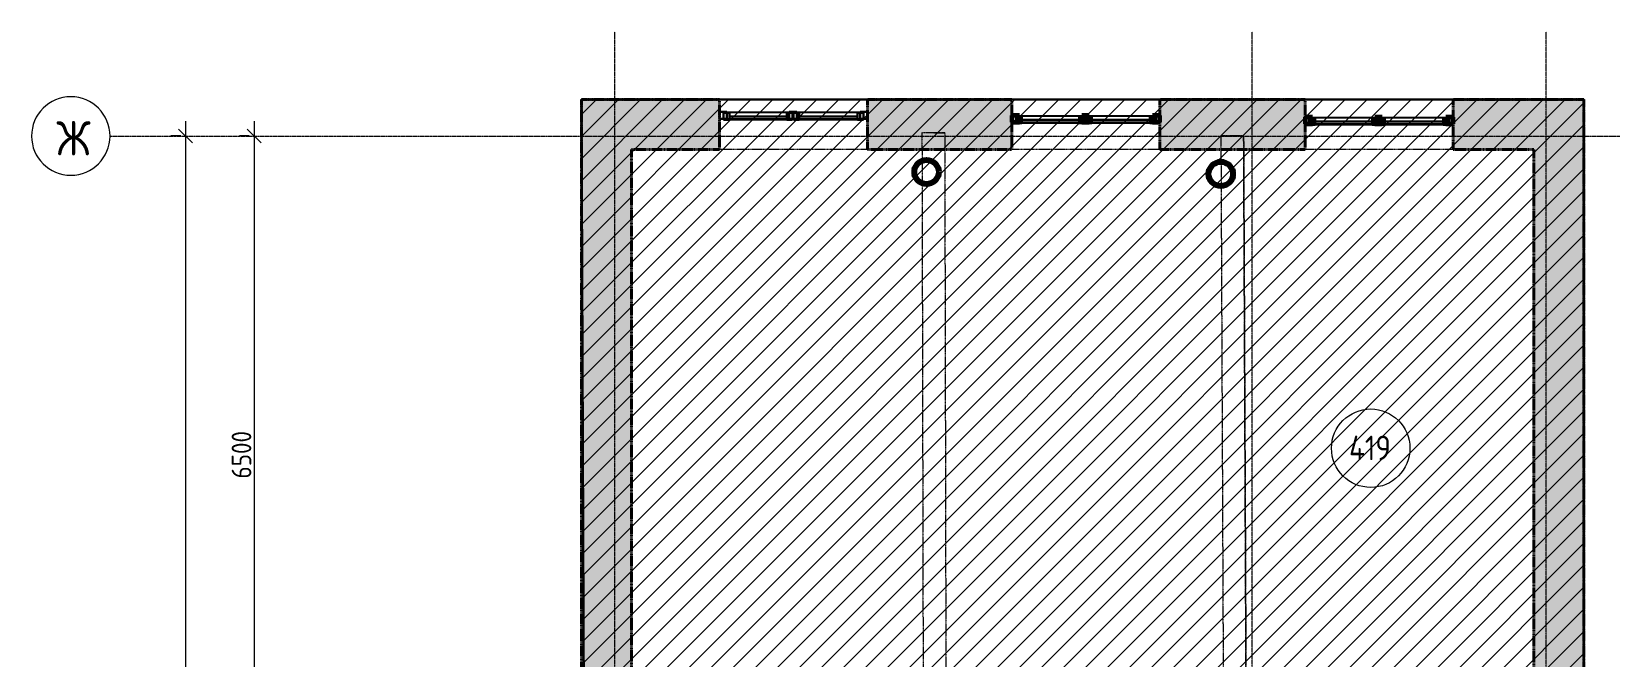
# Model space of a CAD drawing. Header units: millimetres. Extents: x -11886 to 379896, y -8130 to 47743.
# Drawn here: x 310868 to 326958, y 38200 to 44572 of the extents above; entities that cross this region are included whole.
import ezdxf

# ---------------------------------------------------------------- set-up
doc = ezdxf.new("R2010")
doc.units = ezdxf.units.MM
for name, pattern in [('ADSK_Линия сетки', [25, 20, -2.5, 0, -2.5]), ('ADSK_Сверху', [4.5, 3, -1.5]), ('ADSK_Снесено', [4.5, 3, -1.5])]:
    doc.linetypes.add(name, pattern=pattern)
for name, color, linetype, lineweight, true_color in [('_ Окна', 5, 'Continuous', 30, 0x0000ff), ('Витраж', 5, 'Continuous', 18, 0x0000ff), ('Окна', 5, 'Continuous', 18, 0x0000ff), ('планы со стояками отопление_dwg', 7, 'Continuous', 9, 0x767676), ('Стены наружные', 1, 'ADSK_Снесено', 18, 0xff0000)]:
    doc.layers.add(name, color=color, linetype=linetype, lineweight=lineweight, true_color=true_color)
for name, color, linetype, lineweight in [('Каркас', 7, 'Continuous', 18), ('Марки помещений', 7, 'Continuous', 20), ('Оси', 7, 'Continuous', 9), ('Размеры', 7, 'Continuous', 9), ('стояки', 7, 'Continuous', 9)]:
    doc.layers.add(name, color=color, linetype=linetype, lineweight=lineweight)
doc.styles.add('GOST Common', font='GOST_Common.ttf', dxfattribs={"width": 0.9, "height": 350})
doc.styles.add('GOST Common_1', font='GOST_Common.ttf', dxfattribs={"width": 0.9, "height": 200})
doc.styles.add('GOST Common_2', font='GOST_Common.ttf', dxfattribs={"width": 0.9, "height": 250})
doc.dimstyles.new('ADSK_Основной_2_5_мм', dxfattribs={"dimscale": 304.8, "dimtxt": 251.428749, "dimasz": 0.463911, "dimexe": 0.492126, "dimexo": 0.492126, "dimgap": 0.098425, "dimtad": 1, "dimdec": 1, "dimrnd": 0.1, "dimdsep": 46, "dimtxsty": 'GOST Common_1', "dimblk1": 'OBLIQUE', "dimblk2": 'OBLIQUE', "dimsah": 1, "dimcen": 0.09, "dimdle": 0.492126, "dimazin": 2, "dimtfac": 1, "dimtdec": 4, "dimtix": 1, "dimtmove": 0, "dimatfit": 3, "dimfxl": 1, "dimtvp": 1, "dimtfill": 1, "dimtolj": 1, "dimtzin": 0, "dimlwd": 20, "dimlwe": 20, "dimarcsym": 2})

# ---------------------------------------------------------------- blocks, each defined once
blk = doc.blocks.new('ADSK_БалкаЖБ_Прямоугольная - 232_5х462мм-863915-04 План 4-го этажа')
at = {"layer": 'Каркас', "color": 253, "linetype": 'ADSK_Сверху', "true_color": 0xaaaaaa}
for p, q in [((-3125, 116), (-3125, -116)), ((-3125, 116), (3125, 116)), ((3125, -116), (3125, 116)), ((-3125, -116), (3125, -116))]:
    blk.add_line(p, q, dxfattribs=at)
at = {"layer": 'Каркас', "color": 253, "linetype": 'ADSK_Сверху', "true_color": 0xb2b2b2}
for p, q in [((-3125, -116), (-3125, 116)), ((3125, 116), (-3125, 116)), ((3125, 116), (3125, -116)), ((-3125, -116), (3125, -116))]:
    blk.add_line(p, q, dxfattribs=at)
blk = doc.blocks.new('ADSK_БалкаЖБ_Прямоугольная - 232_5х462мм-864126-04 План 4-го этажа')
at = {"layer": 'Каркас', "color": 253, "linetype": 'ADSK_Сверху', "true_color": 0xaaaaaa}
for p, q in [((-3127, 116), (-3127, -116)), ((-3127, 116), (3127, 116)), ((3127, -116), (3127, 116)), ((-3127, -116), (3127, -116))]:
    blk.add_line(p, q, dxfattribs=at)
at = {"layer": 'Каркас', "color": 253, "linetype": 'ADSK_Сверху', "true_color": 0xb2b2b2}
for p, q in [((-3127, 0), (-3127, 116)), ((-3125, 116), (-3127, 116)), ((3126, -116), (3127, -116)), ((3127, 0), (3127, -116))]:
    blk.add_line(p, q, dxfattribs=at)
blk = doc.blocks.new('Прямоугольный импост - 70х20_56мм-1433747-04 План 4-го этажа')
at = {"layer": 'Витраж', "color": 161, "linetype": 'ADSK_Сверху', "true_color": 0xaaaaff}
for p, q in [((-4121, 43602), (-4083, 43602)), ((-4121, 43532), (-4083, 43532)), ((-3437, 43602), (-3361, 43602)), ((-3437, 43532), (-3361, 43532)), ((-3361, 43532), (-3361, 43602))]:
    blk.add_line(p, q, dxfattribs=at)
blk = doc.blocks.new('Прямоугольный импост - 70х20_56мм-1257200-04 План 4-го этажа')
at = {"layer": 'Витраж', "color": 161, "linetype": 'ADSK_Сверху', "true_color": 0xaaaaff}
for p, q in [((-76, 35), (0, 35)), ((0, 35), (0, -35)), ((0, -35), (-76, -35))]:
    blk.add_line(p, q, dxfattribs=at)
blk = doc.blocks.new('Прямоугольный импост - 70х20_56мм-1257201-04 План 4-го этажа')
at = {"layer": 'Витраж', "color": 161, "linetype": 'ADSK_Сверху', "true_color": 0xaaaaff}
for p, q in [((0, 35), (-76, 35)), ((0, -35), (0, 35)), ((-76, -35), (0, -35))]:
    blk.add_line(p, q, dxfattribs=at)
blk = doc.blocks.new('Прямоугольный импост - 70х20_56мм-1228464-04 План 4-го этажа')
at = {"layer": 'Витраж', "color": 161, "linetype": 'ADSK_Сверху', "true_color": 0xaaaaff}
for p, q in [((-4871, 43602), (-4871, 43532)), ((-4871, 43602), (-4795, 43602)), ((-4871, 43532), (-4795, 43532)), ((-4159, 43602), (-4121, 43602)), ((-4159, 43532), (-4121, 43532))]:
    blk.add_line(p, q, dxfattribs=at)
blk = doc.blocks.new('Прямоугольный импост - 70х76мм-1464156-04 План 4-го этажа')
at = {"layer": 'Витраж', "color": 161, "linetype": 'ADSK_Сверху', "true_color": 0xaaaaff}
for p, q in [((-38, 35), (38, 35)), ((38, -35), (-38, -35))]:
    blk.add_line(p, q, dxfattribs=at)
blk = doc.blocks.new('Прямоугольный импост - 70х60мм-1433749-04 План 4-го этажа')
at = {"layer": 'Витраж', "color": 161, "linetype": 'ADSK_Сверху', "true_color": 0xaaaaff}
for p, q in [((-4083, 43602), (-4083, 43532)), ((-4083, 43602), (-3437, 43602)), ((-4083, 43532), (-3437, 43532)), ((-3437, 43532), (-3437, 43602))]:
    blk.add_line(p, q, dxfattribs=at)
blk = doc.blocks.new('Прямоугольный импост - 70х60мм-1243863-04 План 4-го этажа')
at = {"layer": 'Витраж', "color": 161, "linetype": 'ADSK_Сверху', "true_color": 0xaaaaff}
for p, q in [((-4795, 43602), (-4795, 43532)), ((-4795, 43602), (-4159, 43602)), ((-4795, 43532), (-4159, 43532)), ((-4159, 43532), (-4159, 43602))]:
    blk.add_line(p, q, dxfattribs=at)
blk = doc.blocks.new('Витраж-тент со смещением вовне - 60мм 34 сдвиг-2061971-04 План 4-го этажа')
at = {"layer": '_ Окна'}
for p, q in [((-352, 25), (-352, -45)), ((-352, 25), (-292, 25)), ((-352, -45), (-352, 25)), ((-292, 25), (-292, -45)), ((352, 25), (292, 25)), ((292, 25), (292, -45)), ((352, -45), (352, 25)), ((352, -45), (352, 25)), ((-292, -45), (-352, -45)), ((-292, -10), (292, -10)), ((292, -45), (352, -45))]:
    blk.add_line(p, q, dxfattribs=at)
at = {"layer": 'Окна'}
for p, q in [((292, 25), (-292, 25)), ((-292, -45), (292, -45))]:
    blk.add_line(p, q, dxfattribs=at)
blk = doc.blocks.new('Прямоугольный импост - 70х20_56мм-1327567-04 План 4-го этажа')
at = {"layer": 'Витраж', "lineweight": 30}
for p, q in [((-76, 35), (0, 35)), ((-76, -35), (-76, 35)), ((0, 35), (0, -35)), ((0, -35), (-76, -35))]:
    blk.add_line(p, q, dxfattribs=at)
blk = doc.blocks.new('Прямоугольный импост - 70х20_56мм-1327568-04 План 4-го этажа')
at = {"layer": 'Витраж', "lineweight": 30}
for p, q in [((0, 35), (-76, 35)), ((-76, 35), (-76, -35)), ((0, -35), (0, 35)), ((-76, -35), (0, -35))]:
    blk.add_line(p, q, dxfattribs=at)
blk = doc.blocks.new('Витраж-тент со смещением вовне - 60мм 34 сдвиг-2061973-04 План 4-го этажа')
at = {"layer": '_ Окна'}
for p, q in [((-357, 25), (-357, -45)), ((-357, 25), (-297, 25)), ((-357, -45), (-357, 25)), ((-297, 25), (-297, -45)), ((357, 25), (297, 25)), ((297, 25), (297, -45)), ((357, -45), (357, 25)), ((357, -45), (357, 25)), ((-297, -45), (-357, -45)), ((-297, -10), (297, -10)), ((297, -45), (357, -45))]:
    blk.add_line(p, q, dxfattribs=at)
at = {"layer": 'Окна'}
for p, q in [((297, 25), (-297, 25)), ((-297, -45), (297, -45))]:
    blk.add_line(p, q, dxfattribs=at)
blk = doc.blocks.new('Прямоугольный импост - 70х60мм-V77-04 План 4-го этажа')
at = {"layer": 'Витраж'}
for p, q in [((-4083, 43602), (-3437, 43602)), ((-3437, 43532), (-4083, 43532))]:
    blk.add_line(p, q, dxfattribs=at)
blk = doc.blocks.new('Прямоугольный импост - 70х60мм-V78-04 План 4-го этажа')
at = {"layer": 'Витраж'}
for p, q in [((-4795, 43602), (-4159, 43602)), ((-4159, 43532), (-4795, 43532))]:
    blk.add_line(p, q, dxfattribs=at)
blk = doc.blocks.new('Прямоугольный импост - 70х76мм-1327564-04 План 4-го этажа')
at = {"layer": 'Витраж', "lineweight": 30}
for p, q in [((-38, 35), (38, 35)), ((-38, -35), (-38, 35)), ((38, 35), (38, -35)), ((38, -35), (-38, -35))]:
    blk.add_line(p, q, dxfattribs=at)
blk = doc.blocks.new('Прямоугольный импост - 70х20_56мм-V79-04 План 4-го этажа')
at = {"layer": 'Витраж', "color": 1, "lineweight": 60, "true_color": 0xff0000}
for p, q in [((-76, 35), (0, 35)), ((-76, -35), (-76, 35)), ((0, 35), (0, -35)), ((0, -35), (-76, -35))]:
    blk.add_line(p, q, dxfattribs=at)
blk = doc.blocks.new('Прямоугольный импост - 70х20_56мм-V80-04 План 4-го этажа')
at = {"layer": 'Витраж', "color": 1, "lineweight": 60, "true_color": 0xff0000}
for p, q in [((0, 35), (-76, 35)), ((-76, 35), (-76, -35)), ((0, -35), (0, 35)), ((-76, -35), (0, -35))]:
    blk.add_line(p, q, dxfattribs=at)
blk = doc.blocks.new('Прямоугольный импост - 70х76мм-V81-04 План 4-го этажа')
at = {"layer": 'Витраж', "color": 1, "lineweight": 60, "true_color": 0xff0000}
for p, q in [((-38, 35), (38, 35)), ((-38, -35), (-38, 35)), ((38, 35), (38, -35)), ((38, -35), (-38, -35))]:
    blk.add_line(p, q, dxfattribs=at)
blk = doc.blocks.new('Прямоугольный импост - 70х20_56мм-V82-04 План 4-го этажа')
at = {"layer": 'Витраж', "color": 1, "lineweight": 60, "true_color": 0xff0000}
for p, q in [((-76, 35), (0, 35)), ((-76, -35), (-76, 35)), ((0, 35), (0, -35)), ((0, -35), (-76, -35))]:
    blk.add_line(p, q, dxfattribs=at)
blk = doc.blocks.new('Прямоугольный импост - 70х20_56мм-V83-04 План 4-го этажа')
at = {"layer": 'Витраж', "color": 1, "lineweight": 60, "true_color": 0xff0000}
for p, q in [((0, 35), (-76, 35)), ((-76, 35), (-76, -35)), ((0, -35), (0, 35)), ((-76, -35), (0, -35))]:
    blk.add_line(p, q, dxfattribs=at)
blk = doc.blocks.new('Прямоугольный импост - 70х76мм-V84-04 План 4-го этажа')
at = {"layer": 'Витраж', "color": 1, "lineweight": 60, "true_color": 0xff0000}
for p, q in [((-38, 35), (38, 35)), ((-38, -35), (-38, 35)), ((38, 35), (38, -35)), ((38, -35), (-38, -35))]:
    blk.add_line(p, q, dxfattribs=at)
blk = doc.blocks.new('планы со стояками отопление_dwg-1484427-04 План 4-го этажа')
at = {"layer": 'стояки', "color": 246, "lineweight": 80, "true_color": 0x7f001f}
for centre in [(167729, 452899), (170730, 452879)]:
    blk.add_circle(centre, 124, dxfattribs=at)
blk = doc.blocks.new('Ось сетки - Круг_Ø8 мм-6577-04 План 4-го этажа')
at = {"layer": 'Оси', "lineweight": 20}
for start, end in [(360, 180), (180, 360)]:
    blk.add_arc((0, 0), 4, start, end, dxfattribs=at)
blk = doc.blocks.new('ADSK_Марка_Помещение_ОдноЗначение - Номер-247393-04 План 4-го этажа')
at = {"layer": 'Марки помещений'}
blk.add_circle((0, 0), 4, dxfattribs=at)
blk = doc.blocks.new('_Oblique')
at = {"color": 0, "linetype": 'ByBlock', "lineweight": -2}
blk.add_line((-0.5, -0.5), (0.5, 0.5), dxfattribs=at)
blk = doc.blocks.new('*D2947')
at = {"layer": 'Defpoints', "color": 0, "transparency": 16777216}
for p in [(313239, 43507), (313139, 37007), (313239, 37007)]:
    blk.add_point(p, dxfattribs=at)
at = {"layer": 'Размеры', "color": 0, "lineweight": 20, "transparency": 16777216}
for p, q in [((313139, 43657), (313139, 36857)), ((313089, 43507), (312989, 43507)), ((313089, 37007), (312989, 37007))]:
    blk.add_line(p, q, dxfattribs=at)
at = {"layer": 'Размеры', "color": 0, "lineweight": 20, "transparency": 16777216, "xscale": 141.4, "yscale": 141.4, "zscale": 141.4}
for p, rotation in [((313139, 43507), 90), ((313139, 37007), 270)]:
    blk.add_blockref('_Oblique', p, dxfattribs=dict(at, rotation=rotation))
at = {"layer": 'Размеры', "color": 0, "lineweight": 20, "transparency": 16777216, "insert": (313009, 40257), "char_height": 200, "width": 756.84, "attachment_point": 5, "rotation": 90, "style": 'GOST Common_1', "bg_fill": 3, "box_fill_scale": 1.1, "bg_fill_color": 256, "bg_fill_true_color": 13158600, "bg_fill_transparency": 0}
blk.add_mtext('\\A1;6500', dxfattribs=at)
blk = doc.blocks.new('*D2953')
at = {"layer": 'Defpoints', "color": 0, "transparency": 16777216}
for p in [(312539, 43507), (312439, 457), (312539, 457)]:
    blk.add_point(p, dxfattribs=at)
at = {"layer": 'Размеры', "color": 0, "lineweight": 20, "transparency": 16777216}
for p, q in [((312439, 43657), (312439, 307)), ((312389, 43507), (312289, 43507)), ((312389, 457), (312289, 457))]:
    blk.add_line(p, q, dxfattribs=at)
at = {"layer": 'Размеры', "color": 0, "lineweight": 20, "transparency": 16777216, "xscale": 141.4, "yscale": 141.4, "zscale": 141.4}
for p, rotation in [((312439, 43507), 90), ((312439, 457), 270)]:
    blk.add_blockref('_Oblique', p, dxfattribs=dict(at, rotation=rotation))
at = {"layer": 'Размеры', "color": 0, "lineweight": 20, "transparency": 16777216, "insert": (312309, 21982), "char_height": 200, "width": 971.62, "attachment_point": 5, "rotation": 90, "style": 'GOST Common_1', "bg_fill": 3, "box_fill_scale": 1.1, "bg_fill_color": 256, "bg_fill_true_color": 13158600, "bg_fill_transparency": 0}
blk.add_mtext('\\A1;43050', dxfattribs=at)

msp = doc.modelspace()

# ---------------------------------------------------------------- hatches: boundary and pattern name
at = {"lineweight": 13, "true_color": 0x636466, "transparency": 33554559}
h = msp.add_hatch(dxfattribs=at)
h.set_pattern_fill('ANSI31', color=251, scale=50)
h.set_pattern_definition([(45, (322754.53, 85026.59), (-112.2532, 112.2532), [])])
h.paths.add_polyline_path([(326698.03, 43878.87), (316475.78, 43878.87), (316613.49, 8679.25), (323525.66, 8679.25), (323525.66, 12721.22), (326139.75, 12721.22), (326136.17, 13231.22), (326084.63, 21068.63), (326698.03, 21068.63)])
at = {"layer": 'Стены наружные', "true_color": 0xc0c0c0}
h = msp.add_hatch(color=9, dxfattribs=at)
h.paths.add_polyline_path([(326188.03, 43368.87), (326188.03, 43878.87), (325364.29, 43878.87), (325364.29, 43368.87), (326168.99, 43368.87)])
h.paths.add_polyline_path([(319393.45, 43368.87), (320865.17, 43368.87), (320865.17, 43878.87), (319393.45, 43878.87), (319393.45, 43520.35)])
h.paths.add_polyline_path([(323265.59, 43368.87), (323854.29, 43368.87), (323854.29, 43878.87), (322375.17, 43878.87), (322375.17, 43368.87)])
h.paths.add_polyline_path([(316985.78, 43368.87), (317883.45, 43368.87), (317883.45, 43878.87), (316475.78, 43878.87), (316475.78, 43368.87), (316889.09, 43368.87)])
h = msp.add_hatch(color=9, dxfattribs=at)
h.paths.add_polyline_path([(326188.03, 21068.63), (326698.03, 21068.63), (326698.03, 22142.65), (326188.03, 22142.65), (326188.03, 21072.47)])
h.paths.add_polyline_path([(326375.94, 23912.65), (326698.03, 23912.65), (326698.03, 26176.13), (326188.03, 26176.13), (326188.03, 23912.65), (326368.66, 23912.65)])
h.paths.add_polyline_path([(326188.03, 27946.13), (326698.03, 27946.13), (326698.03, 30239.62), (326188.03, 30239.62)])
h.paths.add_polyline_path([(326375.94, 32009.62), (326698.03, 32009.62), (326698.03, 34244.32), (326188.03, 34244.32), (326188.03, 32009.62), (326348.66, 32009.62)])
h.paths.add_polyline_path([(326338.76, 36014.32), (326698.03, 36014.32), (326698.03, 43878.87), (326188.03, 43878.87), (326188.03, 36014.32)])
h = msp.add_hatch(color=9, dxfattribs=at)
h.paths.add_polyline_path([(316475.78, 21135.08), (316985.78, 21135.08), (316985.78, 22264.94), (316475.78, 22264.94), (316475.78, 21834.01)])
h.paths.add_polyline_path([(316475.78, 24034.94), (316985.78, 24034.94), (316985.78, 26212.24), (316475.78, 26212.24), (316475.78, 24871.64)])
h.paths.add_polyline_path([(316815.87, 27982.24), (316985.78, 27982.24), (316985.78, 30241.44), (316475.78, 30241.44), (316475.78, 27982.24), (316814.6, 27982.24)])
h.paths.add_polyline_path([(316475.78, 32011.44), (316985.78, 32011.44), (316985.78, 34282.35), (316475.78, 34282.35), (316475.78, 33984.51)])
h.paths.add_polyline_path([(316475.78, 36052.35), (316985.78, 36052.35), (316985.78, 43368.87), (316475.78, 43368.87), (316475.78, 37022.13)])

# ---------------------------------------------------------------- linework, layer by layer
at = {"color": 251, "lineweight": 30, "true_color": 0x636466}
msp.add_lwpolyline([(323045.03, 8679.25), (316613.49, 8679.25), (316475.78, 43878.87), (326698.03, 43878.87), (326698.03, 21068.63), (326084.63, 21068.63), (326136.17, 13231.22)], dxfattribs=at)
at = {"layer": 'Оси', "linetype": 'ADSK_Линия сетки'}
for p, q in [((316814.44, -5025.59), (316814.44, 44571.85)), ((323314.44, -5025.59), (323314.44, 44571.85)), ((326314.44, -5025.59), (326314.44, 44571.85)), ((311668.31, 43506.79), (379896.25, 43506.79))]:
    msp.add_line(p, q, dxfattribs=at)
at = {"layer": 'Стены наружные', "color": 18, "lineweight": 40, "true_color": 0x000000}
for p, q in [((317883.45, 43878.87), (316475.78, 43878.87)), ((316475.78, 43878.87), (316475.78, 36052.35)), ((317883.45, 43368.87), (317883.45, 43878.87)), ((320865.17, 43878.87), (319393.45, 43878.87)), ((319393.45, 43878.87), (319393.45, 43368.87)), ((320865.17, 43368.87), (320865.17, 43878.87)), ((323854.29, 43878.87), (322375.17, 43878.87)), ((322375.17, 43878.87), (322375.17, 43368.87)), ((323854.29, 43368.87), (323854.29, 43878.87)), ((326698.03, 43878.87), (325364.29, 43878.87)), ((325364.29, 43878.87), (325364.29, 43368.87)), ((326698.03, 36014.32), (326698.03, 43878.87)), ((316985.78, 43368.87), (317883.45, 43368.87)), ((316985.78, 38034.54), (316985.78, 43368.87)), ((319393.45, 43368.87), (320865.17, 43368.87)), ((322375.17, 43368.87), (323854.29, 43368.87)), ((325364.29, 43368.87), (326188.03, 43368.87)), ((326188.03, 43368.87), (326188.03, 37331.93))]:
    msp.add_line(p, q, dxfattribs=at)
at = {"layer": 'Стены наружные', "color": 18, "true_color": 0x000000}
for p, q in [((317883.45, 43878.87), (319393.45, 43878.87)), ((320865.17, 43878.87), (322375.17, 43878.87)), ((323854.29, 43878.87), (325364.29, 43878.87)), ((319393.45, 43368.87), (317883.45, 43368.87)), ((322375.17, 43368.87), (320865.17, 43368.87)), ((325364.29, 43368.87), (323854.29, 43368.87))]:
    msp.add_line(p, q, dxfattribs=at)

# ---------------------------------------------------------------- block references
at = {"layer": '_ Окна'}
for name, p in [('Витраж-тент со смещением вовне - 60мм 34 сдвиг-2061971-04 План 4-го этажа', (318277.45, 43717.23)), ('Витраж-тент со смещением вовне - 60мм 34 сдвиг-2061973-04 План 4-го этажа', (318994.45, 43717.23)), ('Витраж-тент со смещением вовне - 60мм 34 сдвиг-2061971-04 План 4-го этажа', (321259.17, 43682.22)), ('Витраж-тент со смещением вовне - 60мм 34 сдвиг-2061973-04 План 4-го этажа', (321976.17, 43682.22)), ('Витраж-тент со смещением вовне - 60мм 34 сдвиг-2061971-04 План 4-го этажа', (324248.29, 43664.6)), ('Витраж-тент со смещением вовне - 60мм 34 сдвиг-2061973-04 План 4-го этажа', (324965.29, 43664.6))]:
    msp.add_blockref(name, p, dxfattribs=at)
at = {"layer": 'Витраж', "color": 161, "linetype": 'ADSK_Сверху', "true_color": 0xaaaaff, "rotation": 180}
for p in [(317883.45, 43717.23), (320865.17, 43682.22), (323854.29, 43664.6)]:
    msp.add_blockref('Прямоугольный импост - 70х20_56мм-1257201-04 План 4-го этажа', p, dxfattribs=at)
at = {"layer": 'Витраж', "color": 161, "linetype": 'ADSK_Сверху', "true_color": 0xaaaaff}
for name, p in [('Прямоугольный импост - 70х20_56мм-1228464-04 План 4-го этажа', (322754.53, 150)), ('Прямоугольный импост - 70х60мм-1243863-04 План 4-го этажа', (322754.53, 150)), ('Прямоугольный импост - 70х20_56мм-1433747-04 План 4-го этажа', (322754.53, 150)), ('Прямоугольный импост - 70х60мм-1433749-04 План 4-го этажа', (322754.53, 150)), ('Прямоугольный импост - 70х20_56мм-1228464-04 План 4-го этажа', (325736.25, 114.99)), ('Прямоугольный импост - 70х60мм-1243863-04 План 4-го этажа', (325736.25, 114.99)), ('Прямоугольный импост - 70х20_56мм-1433747-04 План 4-го этажа', (325736.25, 114.99)), ('Прямоугольный импост - 70х60мм-1433749-04 План 4-го этажа', (325736.25, 114.99)), ('Прямоугольный импост - 70х20_56мм-1228464-04 План 4-го этажа', (328725.37, 97.37)), ('Прямоугольный импост - 70х60мм-1243863-04 План 4-го этажа', (328725.37, 97.37)), ('Прямоугольный импост - 70х20_56мм-1433747-04 План 4-го этажа', (328725.37, 97.37)), ('Прямоугольный импост - 70х60мм-1433749-04 План 4-го этажа', (328725.37, 97.37))]:
    msp.add_blockref(name, p, dxfattribs=at)
at = {"layer": 'Витраж', "rotation": 180}
for name, p in [('Прямоугольный импост - 70х20_56мм-1327568-04 План 4-го этажа', (317883.45, 43717.23)), ('Прямоугольный импост - 70х20_56мм-V80-04 План 4-го этажа', (320865.17, 43682.22)), ('Прямоугольный импост - 70х20_56мм-V83-04 План 4-го этажа', (323854.29, 43664.6))]:
    msp.add_blockref(name, p, dxfattribs=at)
at = {"layer": 'Витраж'}
for name, p in [('Прямоугольный импост - 70х60мм-V78-04 План 4-го этажа', (322754.53, 150)), ('Прямоугольный импост - 70х60мм-V77-04 План 4-го этажа', (322754.53, 150)), ('Прямоугольный импост - 70х60мм-V78-04 План 4-го этажа', (325736.25, 114.99)), ('Прямоугольный импост - 70х60мм-V77-04 План 4-го этажа', (325736.25, 114.99)), ('Прямоугольный импост - 70х60мм-V78-04 План 4-го этажа', (328725.37, 97.37)), ('Прямоугольный импост - 70х60мм-V77-04 План 4-го этажа', (328725.37, 97.37))]:
    msp.add_blockref(name, p, dxfattribs=at)
at = {"layer": 'Витраж', "color": 161, "linetype": 'ADSK_Сверху', "true_color": 0xaaaaff, "extrusion": (0, 0, -1), "rotation": 180}
for name, p in [('Прямоугольный импост - 70х76мм-1464156-04 План 4-го этажа', (-318633.45, 43717.23)), ('Прямоугольный импост - 70х20_56мм-1257200-04 План 4-го этажа', (-319393.45, 43717.23)), ('Прямоугольный импост - 70х76мм-1464156-04 План 4-го этажа', (-321615.17, 43682.22)), ('Прямоугольный импост - 70х20_56мм-1257200-04 План 4-го этажа', (-322375.17, 43682.22)), ('Прямоугольный импост - 70х76мм-1464156-04 План 4-го этажа', (-324604.29, 43664.6)), ('Прямоугольный импост - 70х20_56мм-1257200-04 План 4-го этажа', (-325364.29, 43664.6))]:
    msp.add_blockref(name, p, dxfattribs=at)
at = {"layer": 'Витраж', "extrusion": (0, 0, -1), "rotation": 180}
for name, p in [('Прямоугольный импост - 70х76мм-1327564-04 План 4-го этажа', (-318633.45, 43717.23)), ('Прямоугольный импост - 70х20_56мм-1327567-04 План 4-го этажа', (-319393.45, 43717.23)), ('Прямоугольный импост - 70х76мм-V81-04 План 4-го этажа', (-321615.17, 43682.22)), ('Прямоугольный импост - 70х20_56мм-V79-04 План 4-го этажа', (-322375.17, 43682.22)), ('Прямоугольный импост - 70х76мм-V84-04 План 4-го этажа', (-324604.29, 43664.6)), ('Прямоугольный импост - 70х20_56мм-V82-04 План 4-го этажа', (-325364.29, 43664.6))]:
    msp.add_blockref(name, p, dxfattribs=at)
at = {"layer": 'Каркас', "color": 253, "linetype": 'ADSK_Сверху', "true_color": 0xaaaaaa}
for name, p, rotation in [('ADSK_БалкаЖБ_Прямоугольная - 232_5х462мм-864126-04 План 4-го этажа', (320070.66, 40411.1), 270.1221183143335), ('ADSK_БалкаЖБ_Прямоугольная - 232_5х462мм-863915-04 План 4-го этажа', (323125.67, 40383.69), 270.2476126878431)]:
    msp.add_blockref(name, p, dxfattribs=dict(at, rotation=rotation))
at = {"layer": 'Марки помещений', "xscale": 99.99999999999993, "yscale": 99.99999999999993, "zscale": 99.99999999999993}
msp.add_blockref('ADSK_Марка_Помещение_ОдноЗначение - Номер-247393-04 План 4-го этажа', (324523.9, 40323.49), dxfattribs=at)
at = {"layer": 'Оси', "lineweight": 20, "xscale": 99.99999999999993, "yscale": 99.99999999999993, "zscale": 99.99999999999993, "rotation": 269.9999999999994}
msp.add_blockref('Ось сетки - Круг_Ø8 мм-6577-04 План 4-го этажа', (311268.31, 43506.79), dxfattribs=at)
at = {"layer": 'планы со стояками отопление_dwg', "color": 6, "true_color": 0xff00ff}
msp.add_blockref('планы со стояками отопление_dwg-1484427-04 План 4-го этажа', (152265.33, -409758.64), dxfattribs=at)

# ---------------------------------------------------------------- texts
at = {"layer": 'Марки помещений', "lineweight": 9, "insert": (324302.94, 40451.22), "char_height": 250, "width": 548.3542, "attachment_point": 1, "style": 'GOST Common_2'}
msp.add_mtext('419', dxfattribs=at)
at = {"layer": 'Оси', "insert": (311122.14, 43659.38), "char_height": 350, "width": 389.6201, "attachment_point": 1, "style": 'GOST Common'}
msp.add_mtext('\\fGOST Common|b0|i0|c204|p34|;\\W.9;Ж', dxfattribs=at)

# ---------------------------------------------------------------- next in the draw order: dimensions: what is measured, and where the dimension line sits
at = {"layer": 'Размеры', "lineweight": 20}
for base, p1, p2, override, picture, middle in [((312439.33, 456.79), (312539.31, 43506.79), (312539.31, 456.79), {"dimpost": '<>', "dimfxl": 43050}, '*D2953', (312309.33, 21981.79)), ((313139.33, 37006.79), (313239.31, 43506.79), (313239.31, 37006.79), {"dimpost": '<>', "dimfxl": 6500}, '*D2947', (313009.33, 40256.79))]:
    dim = msp.add_linear_dim(base=base, p1=p1, p2=p2, angle=90, dimstyle='ADSK_Основной_2_5_мм', override=override, dxfattribs=at)
    dim.commit()
    dim.dimension.update_dxf_attribs({"geometry": picture, "text_midpoint": middle})

doc.saveas('drawing.dxf')
